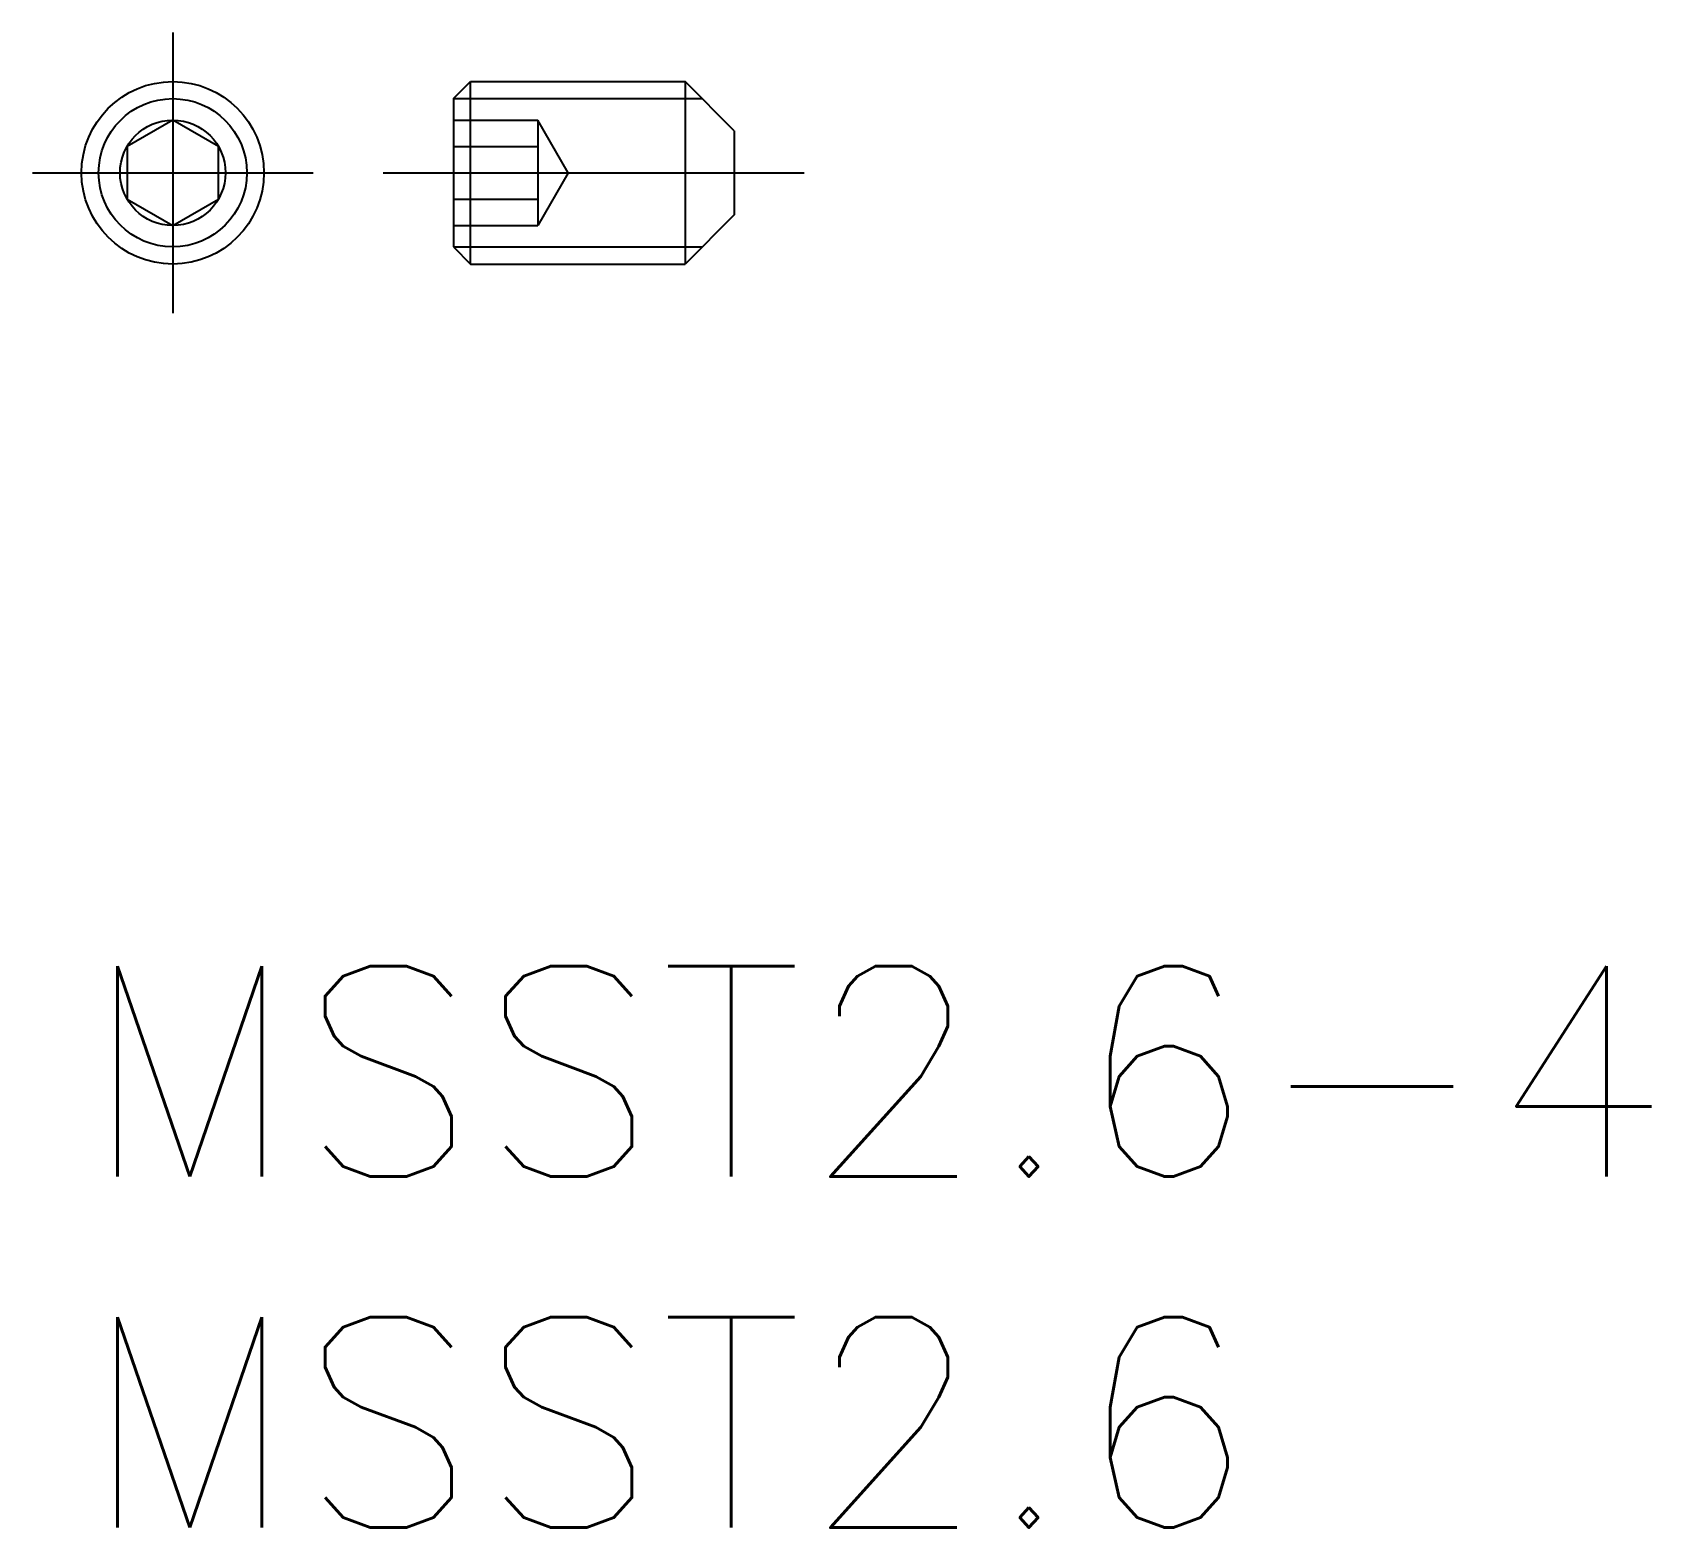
# Model space of a CAD drawing. Extents: x -0.7 to 22.4, y -8 to 13.3.
import ezdxf

# ---------------------------------------------------------------- set-up
doc = ezdxf.new("R2010")
doc.units = 0
doc.header["$LTSCALE"] = 0.5
doc.linetypes.add('CENTER', pattern=[50.8, 31.75, -6.35, 6.35, -6.35])
doc.linetypes.add('DASHED', pattern=[19.05, 12.7, -6.35])
for name, color, linetype in [('MSM_CENTER', 1, 'CENTER'), ('MSM_CONTINUOUS', 7, 'CONTINUOUS'), ('MSM_DASHED', 4, 'DASHED'), ('MSM_NARROW', 5, 'CONTINUOUS'), ('MSM_PART_NUMBER', 7, 'CONTINUOUS')]:
    doc.layers.add(name, color=color, linetype=linetype)
doc.styles.get("Standard").update_dxf_attribs({"font": 'txt.shx', "height": 1, "bigfont": 'bigfont.shx'})

# ---------------------------------------------------------------- blocks, each defined once
blk = doc.blocks.new('*U2')
at = {"layer": 'MSM_PART_NUMBER'}
blk.add_text('MSST2.6-4', height=3, dxfattribs=at).set_placement((0, -3))
blk = doc.blocks.new('*U3')
at = {"layer": 'MSM_PART_NUMBER'}
blk.add_text('MSST2.6', height=3, dxfattribs=at).set_placement((0, -8))

msp = doc.modelspace()

# ---------------------------------------------------------------- linework, layer by layer
at = {"layer": 'MSM_CENTER'}
for p, q in [((1.3, 13.3), (1.3, 9.3)), ((-0.7, 11.3), (3.3, 11.3)), ((4.3, 11.3), (10.298, 11.3))]:
    msp.add_line(p, q, dxfattribs=at)
at = {"layer": 'MSM_CONTINUOUS'}
for p, q in [((5.3, 12.357), (5.544, 12.6)), ((5.544, 12.6), (8.6, 12.6)), ((5.544, 10), (5.544, 12.6)), ((9.3, 11.9), (8.6, 12.6)), ((8.6, 12.6), (8.6, 10)), ((5.3, 12.357), (5.3, 10.243)), ((1.3, 12.051), (0.65, 11.675)), ((1.95, 11.675), (1.3, 12.051)), ((9.3, 11.9), (9.3, 10.7)), ((0.65, 11.675), (0.65, 10.925)), ((1.95, 10.925), (1.95, 11.675)), ((0.65, 10.925), (1.3, 10.549)), ((1.3, 10.549), (1.95, 10.925)), ((9.3, 10.7), (8.6, 10)), ((5.3, 10.243), (5.544, 10)), ((5.544, 10), (8.6, 10))]:
    msp.add_line(p, q, dxfattribs=at)
for radius in [1.3, 0.751]:
    msp.add_circle((1.3, 11.3), radius, dxfattribs=at)
at = {"layer": 'MSM_DASHED'}
for p, q in [((5.3, 12.051), (6.5, 12.051)), ((6.5, 12.051), (6.5, 10.549)), ((6.933, 11.3), (6.5, 12.051)), ((5.3, 11.675), (6.5, 11.675)), ((6.933, 11.3), (6.5, 10.549)), ((5.3, 10.925), (6.5, 10.925)), ((5.3, 10.549), (6.5, 10.549))]:
    msp.add_line(p, q, dxfattribs=at)
at = {"layer": 'MSM_NARROW'}
for p, q in [((5.3, 12.357), (8.842, 12.357)), ((5.3, 10.243), (8.842, 10.243))]:
    msp.add_line(p, q, dxfattribs=at)
msp.add_circle((1.3, 11.3), 1.056, dxfattribs=at)

# ---------------------------------------------------------------- block references
at = {"layer": 'MSM_CONTINUOUS'}
for name in ['*U2', '*U3']:
    msp.add_blockref(name, (0, 0), dxfattribs=at)

doc.saveas('drawing.dxf')
